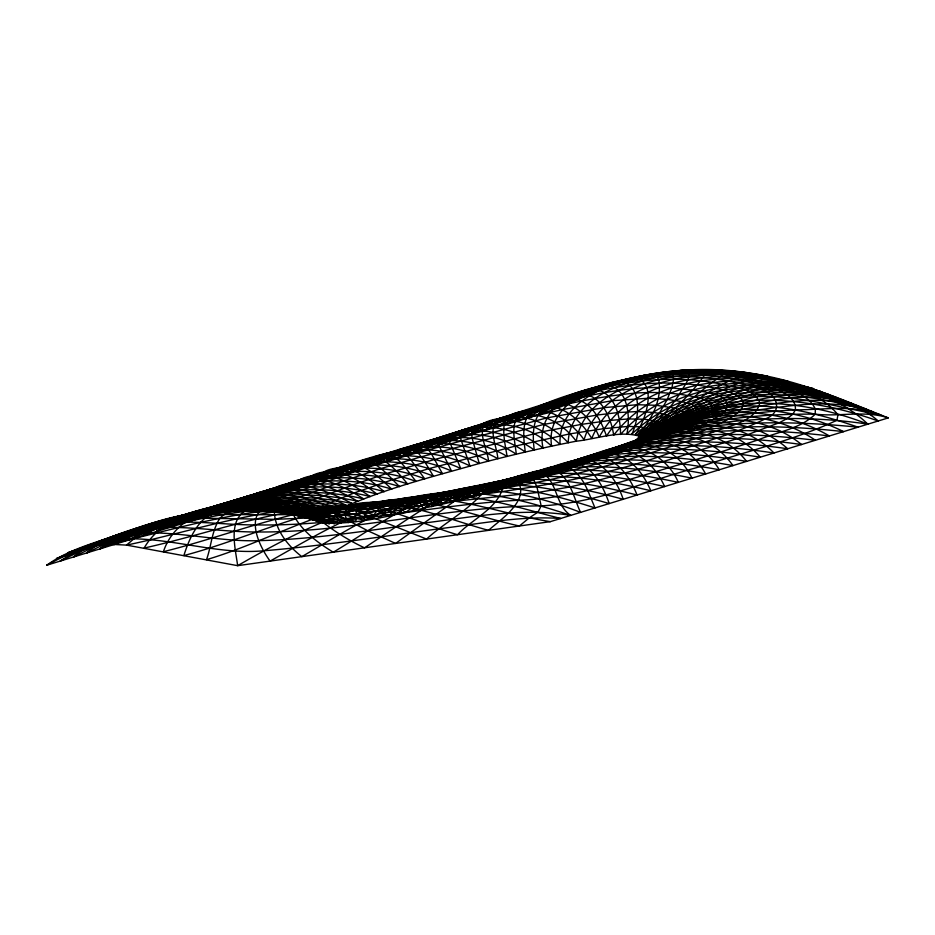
<?xml version="1.0" encoding="UTF-8"?>
<svg xmlns="http://www.w3.org/2000/svg" width="935" height="935" viewBox="0 0 935 935"><rect width="100%" height="100%" fill="white"/><g stroke="black" fill="none" stroke-linecap="round" stroke-linejoin="round"><path stroke-width="1.4" d="M208.704 509.984L243.567 506.373L247.12 503.684L251.001 502.153L370.611 462.299L526.499 417.91L562.262 409.623L612.273 400.694L647.686 398.275L667.263 399.397L681.732 401.606L691.269 404.154L694.506 405.72L698.211 409.378L698.679 411.295L696.844 415.21L687.424 422.386L676.741 427.751L655.271 436.014L600.317 453.604L536.491 472.082L501.265 480.695L434.658 494.124L416.636 500.716L409.214 504.818L397.094 514.25C375.239 499.722 346.862 506.583 322.388 507.623L321.102 508.009L320.88 509.224L323.405 513.759L334.496 523.834C299.457 512.17 262.373 506.443 225.464 509.026C187.07 513.829 144.644 518.352 114.128 544.532C178.001 511.118 255.465 485.581 325.579 516.4L323.791 517.815C286.8 509.178 248.301 506.302 210.48 510.066L208.704 509.984L209.008 509.435C303.77 477.96 399.794 450.121 495.293 420.855C552.842 404.586 611.291 384.893 671.879 387.733C681.346 390.152 741.806 389.953 723.737 412.896C687.95 436.867 643.631 443.693 603.461 457.764C544.941 476.102 484.423 486.644 423.871 495.585C359.344 506.536 293.999 511.387 228.572 508.313C196.654 510.405 165.624 518.913 135.271 528.567C105.702 540.337 72.953 546.379 46.75 565.219L441.402 444.043C489.04 427.178 539.846 418.342 585.38 396.148C603.659 388.142 622.511 381.48 641.632 375.858C676.157 368.916 711.757 367.385 746.633 372.621C796.188 379.236 842.178 399.677 888.25 417.898L550.353 521.648L237.642 565.675L126.529 545.105L109.816 544.252L94.318 545.421L80.223 548.377L67.612 552.842C105.304 540.091 143.441 528.661 181.028 515.629C229.145 505.11 279.775 503.404 327.893 514.869C375.543 490.676 428.125 478.077 479.269 463.491C511.363 455.088 543.667 447.433 576.252 441.203C596.659 438.994 618.596 430.462 638.734 435.99L639.049 437.019C622.476 453.755 596.004 457.671 574.756 466.822C530.671 481.548 485.814 493.855 440.619 504.643C402.073 512.181 363.119 524.932 323.603 522.981C297.155 515.127 270.484 505.192 242.352 508.593C224.809 508.511 207.254 509.937 190.097 513.724L171.701 518.609L123.525 537.309L56.486 558.534C125.325 530.04 199.623 505.391 275.019 509.481C337.465 511.924 399.444 500.821 460.523 489.099C517.523 479.865 573.249 464.508 628.238 447.117C656.183 435.768 691.362 432.905 712.552 409.822C713.779 400.542 701.005 398.626 694.401 396.826C674.93 392.653 654.874 391.73 635.04 393.109C579.022 398.322 524.64 414.158 471.088 430.708C388.925 453.954 306.657 478.252 226.469 507.156C181.951 512.696 139.292 528.182 99.706 548.962C127.885 525.154 165.647 519.743 200.464 511.772C241.943 505.706 284.731 506.653 325.579 516.4L327.893 514.869C250.638 479.667 170.708 517.826 99.706 548.962M188.028 514.168C228.292 508.406 269.116 513.783 309.578 510.942C368.577 507.202 426.956 497.408 485.592 490.209C561.491 481.665 634.62 458.571 706.883 434.845C723.152 426.418 755.246 423.707 759.839 402.763C754.007 388.329 734.875 388.177 722.03 384.308C640.65 366.415 561.421 399.455 484.949 422.936C477.89 434.331 487.369 448.94 488.584 461.072C431.982 428.826 369.208 459.389 312.933 475.611C246.571 498.437 177.299 513.081 114.128 544.532M564.845 406.141C584.983 385.442 614.914 382.006 641.632 375.858C676.274 368.729 711.617 368.355 746.633 372.621L747.065 373.462L787.854 381.176C730.071 377.331 682.912 418.261 633.86 442.407C669.133 422.223 705.937 403.967 744.12 389.93C766.642 382.59 791.033 382.485 813.812 388.761L766.326 377.05L726.39 371.861L706.124 370.576L680.633 370.529L651.368 374.386L599.277 387.406L572.769 395.002L503.614 418.588L411.119 447.935L220.228 506.478L156.811 525.073L150.886 526.58L150.219 525.984C184.043 510.849 222.74 507.915 259.439 509.026C296.921 513.736 334.905 511.48 372.153 505.823C414.918 500.248 457.005 490.618 499.068 481.256C553.415 466.764 610.602 474.349 664.61 486.562C656.393 467.874 639.75 450.518 618.07 450.273C593.456 451.266 570.888 463.187 547.115 468.762C496.392 483.944 444.616 495.375 392.63 505.274C363.294 509.645 333.818 514.846 304.05 513.876C285.561 514.11 267.62 508.769 249.154 508.476C219.187 505.777 189.583 513.596 160.727 521.064C121.55 532.599 82.701 545.619 46.75 565.219M511.901 422.398C582.692 383.338 664.645 364.241 745.277 374.316C788.298 383.257 835.037 392.501 867.867 424.151C793.862 394.967 705.154 393.039 637.623 439.485L669.904 416.414L711.991 382.508L725.361 373.007L726.425 370.996C685.016 369.454 641.737 373.334 604.396 392.677C585.789 402.751 568.503 420.341 568.235 442.758C550.446 423.789 523.46 411.307 497.408 419.02C487.825 429.761 496.871 446.217 497.876 458.711C467.769 441.776 430.988 439.368 398.298 449.84L398.146 451.932L400.577 456.572C415.794 447.631 431.69 439.24 448.812 434.705L455.38 439.754C471.766 431.748 493.025 410.617 511.901 422.398C546.437 396.662 591.06 389.556 631.698 378.079C676.496 368.308 722.778 367.385 767.728 376.302C717.928 382.251 679.242 418.728 636.01 440.888C673.796 419.792 705.691 387.733 747.065 373.462C660.122 361.985 574.312 387.558 497.467 426.827L490.127 422.83L487.217 422.304L484.949 422.936L410.57 446.685L196.14 511.854L174.716 519.696L128.34 540.161C195.135 502.27 276.573 487.883 352.074 503.474C333.514 493.703 313.354 485.581 292.141 484.938C263.191 487.345 237.104 503.159 211.006 514.776C226.328 497.046 252.403 496.824 273.488 491.144C307.732 485.335 343.379 484.762 377.062 494.171C364.007 484.166 349.9 473.975 333.316 471.217C308.643 473.32 286.542 488.35 264.348 498.402C273.16 481.513 296.512 483.699 312.185 478.182C343.858 472.339 377.179 473.098 407.695 484.038C399.163 473.963 390.444 462.954 378.091 457.472C357.439 458.734 338.423 472.607 319.899 481.35C317.947 464.952 345.985 469.522 355.347 464.263C384.507 459.225 415.14 461.832 442.43 473.624L431.526 454.024L423.076 442.442C392.466 451.301 361.319 459.88 334.052 477.002L333.035 474.197L334.52 469.604C371.546 455.146 414.883 454.574 451.511 471.041L435.488 438.644C479.772 424.548 523.647 410.979 568.176 398.158C613.033 385.688 660.519 378.208 706.825 386.587C796.667 401.968 695.722 434.693 665.907 442.851C567.393 477.364 463.935 492.85 360.606 504.655C312.419 511.784 263.705 508.558 215.237 510.229C191.745 513.701 168.335 518.82 145.626 525.739C116.431 535.276 85.681 543.738 60.132 561.105C106.438 537.742 155.923 519.509 207.161 510.919M497.467 426.827L507.202 419.815L517.861 413.913L521.578 415.082L585.38 396.148L599.277 387.406L612.074 382.52L651.204 374.912L667.391 372.434L670.407 373.065L672.394 374.374L673.679 379.341L671.879 387.733L667.263 399.397L659.339 413.258L653.74 420.586L638.734 435.99C707.281 380.896 802.359 388.083 880.875 415.011C834.593 406.795 788.182 391.742 740.485 397.971C703.95 401.781 669.028 415.993 639.049 437.019C654.325 424.665 668.747 410.851 679.406 394.231C682.737 387.335 689.913 380.568 689.025 372.469L684.841 370.716L663.219 372.446L641.632 375.858L620.291 380.896L599.277 387.406L578.613 395.248L538.163 414.334C570.455 386.225 616.504 383.116 657.06 377.202C691.806 374.795 727.173 378.406 760.319 389.311C777.184 392.747 784.383 412.206 764.795 419.09C734.548 433.992 701.741 442.664 669.787 453.054C568.188 489.356 460.125 496.029 354.073 510.066C302.285 517.324 250.007 513.689 197.963 514.682C176.259 514.916 156.145 523.729 135.271 528.567C117.74 533.721 100.571 540.851 86.639 552.971C164.513 513.537 254.974 488.537 342.117 507.67C320.611 497.887 297.318 490.758 273.488 491.144C241.639 494.077 212.642 510.148 183.926 523.097C203.164 504.444 231.763 502.188 256.634 496.543C292.082 490.933 328.746 490.361 363.773 498.963C348.065 489.087 330.978 479.877 312.185 478.182C285.572 480.345 261.753 495.866 237.782 506.56C249.715 489.414 274.06 490.594 292.141 484.938C325.1 479 359.624 478.942 391.765 489.18C381.118 479.106 369.839 468.271 355.347 464.263C332.615 466.156 312.126 480.613 291.685 490.01C296.255 473.11 320.284 476.651 333.316 471.217C363.75 465.688 395.785 467.36 424.7 478.825L410.781 459.681L403.803 452.715L399.432 449.91L385.22 454.34L372.317 459.798L347.247 472.946L346.359 467.664L347.177 465.759C383.14 451.734 425.402 451.991 460.698 468.482L448.94 440.292L447.888 434.787C477.166 425.518 509.563 432.321 534.271 450.004C532.284 434.775 532.132 415.631 546.624 406.234C564.331 395.061 585.333 391.683 605.003 385.454C637.623 374.701 672.674 373.287 706.755 373.018C745.674 372.96 784.418 380.159 821.526 391.788C767.845 379.037 712.154 366.882 657.06 377.202C623.365 384.729 582.248 403.055 576.252 441.203C548.085 403.85 502.936 408.221 469.23 435.5L466.249 432.8L461.598 430.579C444.663 435.149 429.025 443.447 414.065 452.435L410.687 446.17C442.512 436.014 478.252 439.333 507.109 456.42C505.379 445.808 502.773 435.032 504.222 424.233C506.98 409.285 527.398 412.99 537.8 406.97C563.174 392.419 590.114 413.375 599.195 437.206C628.834 382.111 700.911 371.581 757.537 378.196C783.869 380.825 809.418 387.815 833.845 397.807C849.319 404.037 865.67 409.507 878.175 420.995C800.734 393.249 708.403 388.048 638.663 438.188C663.897 419.16 689.411 397.842 707.012 371.581L703.623 369.886L680.633 370.529L651.368 374.386M484.949 422.936C511.796 414.766 540.301 425.776 560.03 444.417C558.253 403.698 603.204 385.442 636.279 378.032C658.31 384.659 644.788 422.141 635.391 434.471C698.059 378.067 791.489 381.106 866.149 409.25C791.419 384.168 700.829 381.223 637.565 435.126C651.216 420.703 662.389 399.993 658.719 379.657C656.744 375.099 651.239 374.538 646.891 374.993C633.018 377.413 618.771 379.75 606.628 387.347C578.835 394.932 551.288 403.581 523.577 411.236C508.64 419.85 514.963 440.362 516.284 454.2C472.304 425.016 415.444 437.837 373.813 464.8L372.317 459.798L373.579 457.11C407.976 445.913 446.766 446.778 479.269 463.491L472.058 438.071L471.509 428.347L472.596 426.909L474.384 426.418L476.85 426.933L483.255 431.187L503.614 418.588L513.747 414.147M617.696 381.597C643.011 381.667 639.75 418.261 631.896 434.074C692.075 376.337 785.248 378.582 858.786 406.363C814.514 392.957 767.857 404.902 723.737 412.896C683.24 422.854 642.357 434.6 606.009 455.509C659.397 423.859 736.067 403.137 787.749 448.753C741.151 442.161 693.747 439.438 646.856 444.546C617.088 449.221 584.48 451.897 560.147 471.626C602.865 448.181 674.112 416.636 705.656 473.963C664.504 465.992 622.406 461.037 580.471 464.391C556.956 468.213 528.731 467.138 511.387 486.282C533.803 473.484 558.207 464.753 583.019 457.858C593.106 454.281 604.033 452.037 614.657 454.433C632.539 458.617 643.923 474.875 650.853 490.781C582.283 473.963 503.299 464.824 440.619 504.643L441.413 497.677L440.292 495.573C421.825 491.366 401.384 502.761 388.656 515.921C363.925 502.901 334.356 506.84 307.592 509.166C251.947 516.786 198.793 535.895 144.13 548.062C163.847 513.49 206.81 510.136 242.352 508.593C263.261 506.676 283.41 512.953 303.758 516.389C357.579 518.796 410.301 504.222 462.463 492.885C511.69 481.209 560.182 466.623 608.253 450.88C655.984 430.497 720.581 411.003 760.295 457.192C715.848 450.179 670.547 446.731 625.655 451.126C597.874 455.415 566.75 456.899 544.649 476.488C587.764 454.714 661.758 416.823 691.994 478.159C651.496 469.896 610.006 464.566 568.632 467.652C546.227 471.322 518.738 469.627 502.714 488.701C532.062 473.542 563.945 459.704 597.009 456.642C617.614 458.243 630.061 477.598 637.062 495.024C598.143 485.195 558.101 477.423 517.768 479.667C502.586 480.87 484.05 479.819 476.242 495.795C496.836 487.264 520.982 468.458 544.065 473.905C557.751 484.342 555.776 505.554 570.736 515.384C523.927 499.874 473.391 486.305 423.871 495.585C405.638 498.11 379.996 498.425 372.153 518.972C280.383 491.681 183.54 521.87 94.318 545.421C143.604 515.243 202.731 532.085 256.681 531.98C352.25 532.821 445.668 506.338 541.143 505.858C596.203 503.252 647.861 480.613 700.677 466.542C746.142 451.441 793.394 440.42 836.942 420.283L837.97 414.719C813.532 384.858 769.423 380.335 733.508 378.582C686.115 378.231 633.03 394.044 606.523 436.119C601.088 420.738 592.498 403.172 575.259 398.871C556.512 395.891 538.595 406.526 524.956 418.389C543.142 409.121 561.678 400.519 580.167 391.952C587.986 389.381 596.997 388.329 604.396 392.677C617.345 402.003 620.326 419.511 620.583 434.471C673.773 373.486 765.262 374.713 836.568 397.679C801.19 383.28 761.663 389.1 726.986 402.517C691.561 414.509 656.65 428.16 624.498 447.538C660.215 426.208 698.796 410.57 737.505 395.622C766.793 384.916 799.741 383.257 829.088 394.745C757.841 372.96 663.85 370.47 613.676 435.196C610.976 416.402 599.791 391.333 576.965 394.067C553.649 400.834 537.66 423.695 543.036 448.04C519.872 430.1 488.701 421.907 460.254 430.871L459.588 432.063L460.16 437.148L469.966 465.969C416.718 439.076 354.295 457.016 305.792 485.674C306.937 468.926 333.269 473.145 344.22 467.722C374.023 462.416 405.369 464.555 433.478 476.219C426.874 465.735 421.031 453.417 410.687 446.17L385.22 455.883L360.513 468.879L359.391 463.702L361.249 460.78C377.483 460.511 388.808 476.476 399.596 486.621C331.539 464.157 258.866 488.117 197.519 518.925C214.711 500.763 241.943 499.617 264.804 493.96C299.667 488.245 335.852 487.602 370.225 496.59C355.873 486.656 340.293 476.92 322.633 474.711C297.026 476.827 274.119 492.114 251.083 502.481C256.891 491.097 270.975 488.397 282.615 488.128C316.229 482.238 351.326 481.876 384.25 491.693C372.434 481.654 359.765 471.065 344.22 467.722C320.389 469.767 299.048 484.692 277.555 494.346C284.941 477.516 307.942 480.099 322.633 474.711C353.687 468.984 386.365 470.235 416.087 481.432C407.567 471.38 399.654 456.514 385.933 453.475L385.22 455.883L387.172 460.698C427.459 433.91 483.36 422.001 525.341 452.049C523.179 436.668 520.538 414.778 537.8 406.97C561.117 401.98 580.612 419.908 591.715 438.421C612.472 388.387 674.193 374.175 723.269 374.514C745.253 377.331 767.004 382.076 788.006 389.159C798.619 393.016 810.551 398.088 815.332 409.133L815.238 414.158C800.173 429.025 777.16 431.912 758.145 439.894C732.923 448.239 707.538 456.128 682.106 463.865C628.495 479.258 574.978 498.507 518.668 500.213C430.673 505.029 344.057 526.615 255.652 524.886C207.044 525.26 151.306 510.896 109.816 544.252C170.006 530.601 229.706 511.796 291.72 508.757C321.231 508.453 352.635 505.087 380.335 517.499C398.696 491.132 434.892 496.45 462.463 488.643C511.597 478.288 561.97 489.648 609.199 503.579C602.596 483.991 588.208 456.946 563.186 463.807C525.225 476.523 483.898 480.648 449.501 502.516L452.002 495.305L451.932 493.072L450.857 491.752C434.378 493.458 418.564 502.13 405.638 512.485C383.595 494.522 350.274 507.354 324.761 508.184C269.677 517.499 217.469 538.303 163.391 551.697C174.716 517.838 210.13 506.08 242.901 508.43M628.086 445.738L647.23 434.284L649.264 431.573L648.481 429.153L640.533 426.827L628.203 426.395L603.671 428.662L569.24 433.98L515.091 446.147L429.048 468.599L392.934 479.526L354.049 493.002L320.682 506.408L310.993 511.351L307.744 514.262L307.288 516.88L308.199 517.978L323.603 522.981L280.745 508.792L252.824 508.593L235.433 509.563L229.507 511.433L190.775 518.037L148.735 527.948L80.223 548.377C139.034 523.273 201.948 556.115 262.712 550.867C322.096 546.005 380.977 536.585 439.988 528.672C480.052 523.764 520.129 515.676 560.661 518.481C513.969 506.676 464.999 489.227 416.391 497.478C375.601 511.48 338.914 535.065 301.841 556.629C287.98 545.947 275.019 529.958 274.364 511.796L275.498 509.75L277.625 508.78M170.801 519.241C222.121 501.265 278.022 501.955 330.709 513.233C300.895 500.599 268.088 495.994 236.216 502.866C208.365 507.787 178.678 513.058 156.227 531.606C185.422 516.623 215.88 501.931 249.061 498.893C281.715 498.916 314.779 498.402 346.862 505.613C326.841 495.866 305.126 488.257 282.615 488.128C263.121 493.809 238.016 493.271 224.423 510.662C249.411 499.559 274.282 483.862 302.017 481.607C321.991 482.776 340.609 491.448 357.719 501.253C284.754 484.961 207.512 500.657 142.365 535.86C195.029 501.218 265.178 494.685 323.791 517.815L321.827 520.281C301.888 514.425 280.675 513.303 260.772 508.126L260.222 506.98L260.935 505.636L266.043 502.679L365.106 468.061L407.005 455.637L546.508 417.957L603.8 407.66L637.179 404.715L656.148 405.287L675.035 408.174L681.79 410.745L683.789 412.335L685.156 415.759C678.074 427.096 662.95 430.345 651.438 435.687C623.657 447.316 591.984 450.448 567.58 469.206C655.68 421.042 760.284 417.419 858.049 427.178C816.36 412.58 771.971 401.921 727.57 407.426C688.896 411.809 654.477 431.876 620.489 449.419C658.135 427.213 701.11 416.262 743.267 406.141C778.574 398.637 816.197 391.636 851.399 403.476C811.533 386.564 767.506 396.23 727.57 407.426C689.153 416.987 653.121 433.361 617.042 449.186C572.15 465.829 526.043 479.012 479.807 491.331C426.196 503.72 372.317 519.918 316.907 520.047C286.881 512.789 255.793 505.145 224.657 509.785C200.99 512.053 190.097 535.638 183.856 555.577C241.487 540.348 295.939 513.444 355.242 504.573C390.865 507.495 423.543 524.816 457.531 534.715C472.701 518.235 501.44 507.261 503.708 482.355L501.265 480.695C494.358 482.355 489.706 488.491 485.125 493.47C507.284 484.12 531.512 465.466 556.524 470.819C570.817 479.678 573.833 498.18 580.565 512.368C536.702 495.34 487.801 484.178 440.852 493.037C401.91 506.373 368.367 531.384 333.257 552.211C316.357 541.879 298.546 528.661 291.112 509.645L291.72 508.757L295.904 509.797L325.894 523.553L293.637 514.238L292.375 513.093L292.55 510.335L299.177 505.812L317.83 498.168L352.285 485.16L386.587 473.496L434.833 459.412L542.896 431.584L581.254 424.397L609.9 420.423L628.332 418.938L643.899 419.231L653.74 420.586L658.824 422.585L660.472 425.273C650.374 439.123 629.255 440.852 616.06 451.383C655.926 429.317 698.761 413.141 742.483 400.542C775.279 390.374 811.568 387.289 844.001 400.577C772.485 376.583 682.597 376.092 626.836 434.074C630.658 416.788 628.285 385.863 605.003 385.454C577.514 392.793 546.437 413.667 551.627 446.182C516.085 412.604 464.181 421.463 427.657 448.262L423.076 442.442L435.488 438.644L441.402 444.043L463.608 431.222L474.384 426.418M627.549 444.908L611.221 453.405C650.129 429.726 694.682 419.675 739.059 412.37C783.308 407.368 830.268 396.218 873.512 412.136C847.987 405.603 821.397 409.729 795.404 409.892C768.488 411.236 741.654 414.123 715.146 419.067C675.234 426.278 635.812 437.3 600.434 457.671C639.295 434.027 684.794 425.343 729.242 419.137C757.747 415.362 786.499 413.901 815.238 414.158C839.63 416.975 864.559 410.103 888.25 417.898M639.727 439.076C693.022 410.243 763.86 405.089 815.413 440.256C727.395 429.796 631.908 429.352 552.468 474.068C575.691 454.41 607.528 452.295 636.314 447.853C682.176 443.061 728.505 446.194 774.005 452.984C722.393 400.87 643.28 434.6 588.232 462.159C617.053 442.816 651.917 436.002 685.752 431.69C738.066 424.525 791.197 425.729 843.569 431.619C776.856 398.485 693.361 402.26 631.207 444.031C689.469 406.678 768.897 400.531 829.403 435.967C778.762 429.855 727.348 428.382 676.659 434.868C641.714 440.794 604.337 445.714 574.756 466.822C621.296 441.729 694.857 411.213 732.947 465.583C653.448 451.091 566.072 449.548 493.949 491.097C508.511 472.035 535.288 474.372 556.524 470.819C597.43 468.003 638.383 473.788 678.307 482.355C667.45 456.748 638.243 440.666 611.022 449.209M867.867 424.151C813.006 415.935 756.918 417.033 702.127 425.367C665.171 432.297 626.672 439.298 594.496 459.891C618.386 443.447 651.286 441.156 672.312 420.937L671.54 417.84L669.904 416.414L663.943 414.147L653.39 412.44L637.308 411.552L617.556 412.58L596.624 415.117L544.17 424.326L421.112 456.829L380.662 468.599L343.87 480.929L289.032 501.172L278.525 505.882L276.374 508.839L278.443 511.2L281.096 512.006L321.71 521.321L322.283 522.233C291.486 512.286 258.972 506.302 226.679 507.904L226.469 507.156L209.008 509.435L190.097 513.724C237.56 498.46 289.336 500.307 337.839 509.622C314.85 499.757 290.002 493.072 264.804 493.96C231.225 497.245 200.487 513.56 170.193 527.317L176.61 521.94L216.336 506.092L235.702 499.933L256.634 496.543L281.108 497.28L294.093 499.267L320.682 506.408L334.04 511.48C298.779 503.766 262.221 502.025 226.469 507.156C258.983 503.451 291.884 507.53 322.528 519.112C296.559 512.964 270.507 505.847 243.567 506.373L244.035 507.331C270.332 508.266 296.746 512.31 321.827 520.281L321.71 521.321L292.375 513.093L249.154 508.476M584.562 457.472L567.942 463.76L536.643 478.919C557.54 459.412 587.963 458.629 614.657 454.433C658.707 450.308 703.097 454.2 746.609 461.387C704.593 407.976 630.003 438.433 581.64 464.473C621.67 438.515 688.814 419.511 719.307 469.767C677.431 462.054 634.631 457.472 592.077 461.095C570.058 464.134 544.813 463.9 528.368 481.385C611.151 435.745 709.747 431.573 801.54 444.522C757.572 408.77 694.904 415.502 646.027 436.809M566.294 463.047L550.177 469.125L519.942 483.839C532.389 471.941 551.393 462.965 568.632 467.652C584.024 475.19 588.559 493.516 595.034 507.927C551.112 493.879 503.509 481.116 457.449 490.361C424.408 505.952 395.037 528.065 364.463 547.817C343.274 537.8 323.744 524.5 306.703 508.418C245.215 512.357 186.497 532.681 126.529 545.105L140.881 532.821L148.735 527.948L166.512 520.129L190.775 518.037L275.077 519.334L317.129 517.616L362.032 513.128L454.737 501.207L538.291 492.406L569.964 486.96L598.178 480.321L638.009 469.37L737.107 438.667L779.369 422.667L787.212 418.518L792.751 414.287L795.404 409.892C796.363 396.72 781.017 391.11 770.814 387.616C749.601 381.001 727.64 376.887 705.504 374.993C660.648 372.749 598.038 391.344 584.083 439.754C570.49 420.89 547.898 404.843 523.577 411.236M605.88 384.472L565.394 399.14L551.463 410.255C578.169 396.311 606.207 384.776 635.496 377.518M521.578 415.082C389.392 457.367 256.786 498.519 123.525 537.309M181.028 515.629C143.546 524.687 107.794 539.694 73.433 557.026C126.073 513.034 197.823 542.978 258.831 540.629C314.242 539.472 369.044 530.25 423.882 523.074C472.502 517.043 521.753 507.284 570.736 515.384M171.701 518.609L191.581 513.432M252.824 508.593C239.909 510.791 223.114 508.71 217.072 523.366C211.485 534.82 210.807 547.781 206.506 559.668C258.843 544.193 307.042 516.529 360.606 504.655C378.313 501.125 396.335 499.606 414.193 496.999C419.663 496.988 426.524 495.608 430.719 500.05L431.783 502.913L431.771 506.712C448.964 495.176 468.54 487.579 488.771 483.383L489.274 483.722C534.446 478.007 579.747 487.521 623.189 499.278C616.375 478.299 598.47 453.452 573.19 460.826M219.035 509.4C256.389 506.01 294.022 511.877 329.424 523.869L317.292 516.915L306.703 508.418L324.761 508.184L367.747 530.741L395.563 543.434L475.155 486.364L489.274 483.722C474.816 507.728 446.743 520.327 426.57 539.074L354.073 510.066L342.479 506.653L335.91 506.899L334.321 508.278L334.251 513.07L341.018 523.39C314.37 515.512 287.045 509.213 259.147 508.523M293.321 508.839C317.175 510.148 341.345 512.672 364.089 520.316C364.685 507.495 377.927 500.798 389.381 500.295C399.818 499.944 419.57 494.65 422.982 508.71C438.714 497.443 456.958 490.08 475.822 486.013L467.336 498.086L492.955 485.312L506.793 480.064L525.084 475.038L531.185 476.85L533.511 479.234L536.959 486.983L541.143 505.858L538.081 512.041L529.257 517.873L519.369 526.008C476.394 516.494 433.992 499.068 389.381 500.295C335.455 512.52 285.21 538.163 237.642 565.675C235.456 548.342 227.205 519.159 247.53 509.552C281.669 506.186 315.703 513.525 348.439 522.572C336.845 504.993 359.543 501.966 372.2 502.492C385.571 502.001 405.802 497.151 414.263 510.639C428.37 499.699 445.118 492.605 462.463 488.643L463.386 489.157L463.363 490.571L458.407 500.33C476.312 490.945 495.515 479.924 515.851 478.311C532.459 498.951 501.838 518.434 488.467 530.355C452.248 520.327 416.718 505.905 379.049 502.364C367.49 500.213 351.782 507.752 356.177 521.531C325.368 513.093 292.842 506.571 260.923 509.668C247.553 522.969 261.087 548.822 270.086 561.105C313.646 536.596 357.673 509.961 406.655 497.981C455.754 495.082 502.469 514.297 550.353 521.648"/></g></svg>
